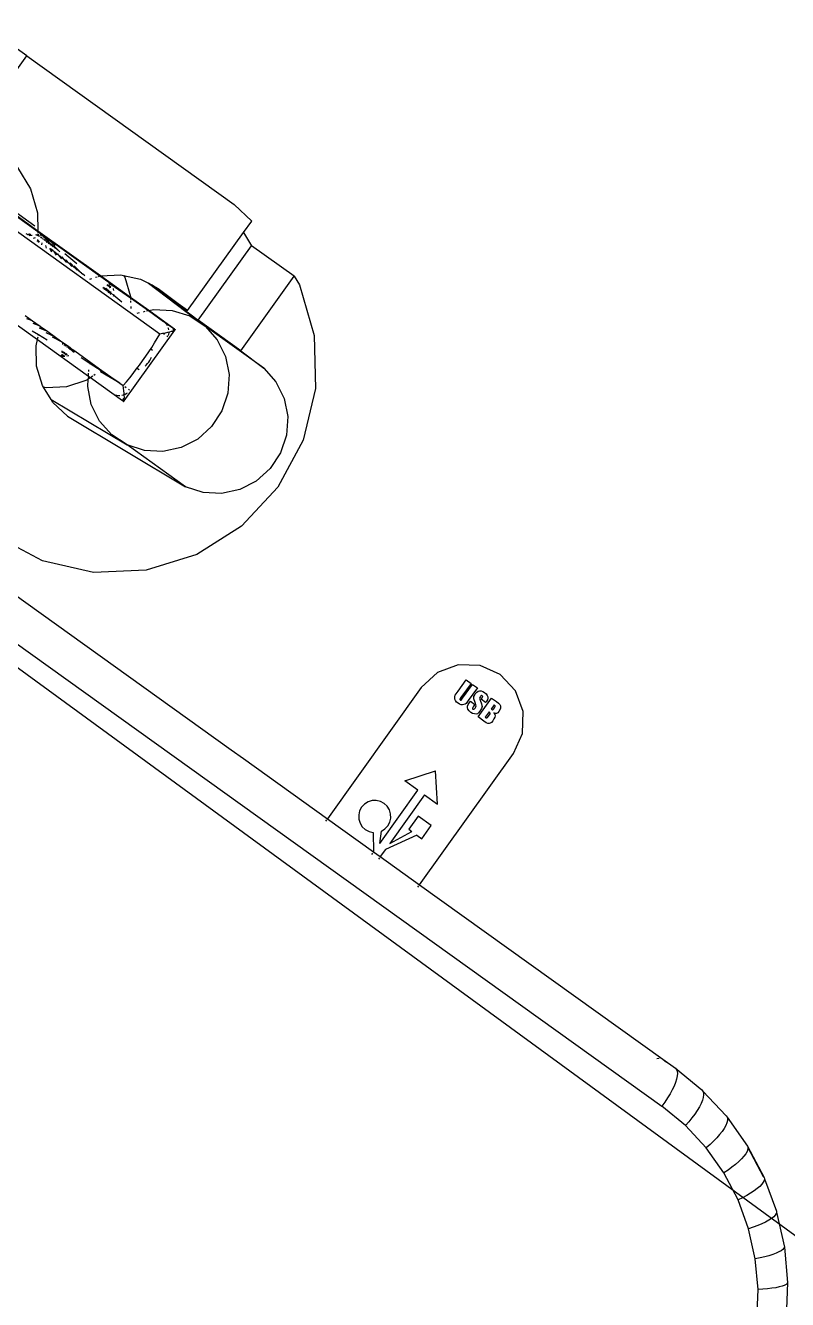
# Model space of a CAD drawing. Header units: metres. Extents: x 141303 to 146299, y 125960 to 127091.
# Drawn here: x 142377.8622 to 142378.0794, y 126613.8629 to 126614.2257 of the extents above; entities that cross this region are included whole.
import ezdxf

# ---------------------------------------------------------------- set-up
doc = ezdxf.new("R2010")
doc.units = ezdxf.units.M
doc.header["$MEASUREMENT"] = 0
doc.layers.add('Edges', color=7, linetype='Continuous')
doc.layers.add('projection lines', color=221, linetype='Continuous')
doc.layers.add('WALL NEW', color=7, linetype='Continuous', lineweight=25)

# ---------------------------------------------------------------- blocks, each defined once
blk = doc.blocks.new('ultrasound machine pl')
at = {"layer": 'Edges'}
for p, q in [((177.483, 86.681), (177.483, 56.562)), ((185.393, 75.011), (185.393, 75.864)), ((182.963, 70.59), (182.963, 75.708)), ((183.851, 75.011), (185.393, 75.011)), ((185.393, 75.011), (185.393, 70.839)), ((183.171, 73.195), (183.171, 74.375)), ((183.21, 74.402), (183.21, 73.283)), ((183.165, 74.371), (183.165, 73.191)), ((183.819, 74.07), (183.661, 73.696)), ((178.118, 73.693), (178.116, 65.687)), ((183.661, 73.696), (183.41, 73.375)), ((183.024, 73.334), (183.024, 73.308)), ((183.41, 73.375), (183.171, 73.195)), ((183.024, 73.308), (183.026, 73.303)), ((183.054, 73.228), (183.024, 73.264)), ((183.054, 73.167), (183.024, 73.188)), ((183.026, 73.303), (183.042, 73.275)), ((183.026, 73.303), (183.054, 73.277)), ((183.026, 73.303), (183.054, 73.283)), ((183.042, 73.275), (183.054, 73.271)), ((183.054, 73.277), (183.054, 73.271)), ((183.054, 73.271), (183.054, 73.256)), ((183.105, 73.193), (183.105, 73.182)), ((183.105, 73.189), (183.105, 73.182)), ((183.105, 73.182), (183.105, 73.178)), ((183.105, 73.178), (183.119, 73.164)), ((183.114, 73.152), (183.105, 73.163)), ((183.114, 73.152), (183.105, 73.146)), ((183.126, 73.115), (183.105, 73.13)), ((183.114, 73.152), (183.126, 73.162)), ((183.126, 73.136), (183.114, 73.152)), ((183.119, 73.164), (183.126, 73.162)), ((183.126, 73.146), (183.126, 73.162)), ((183.165, 73.191), (183.144, 73.175)), ((183.144, 73.132), (183.165, 73.109)), ((183.144, 73.132), (183.144, 73.125)), ((183.144, 73.125), (183.144, 73.114)), ((183.171, 73.195), (183.165, 73.191)), ((183.165, 73.191), (183.165, 73.109)), ((183.174, 71.936), (183.171, 73.195)), ((181.724, 73.039), (181.724, 72.167)), ((183.054, 73.117), (183.024, 73.104)), ((183.054, 73.101), (183.024, 73.104)), ((183.024, 73.081), (183.054, 73.082)), ((183.054, 73.03), (183.024, 73.015)), ((183.054, 72.956), (183.024, 72.921)), ((183.126, 73.092), (183.105, 73.094)), ((183.105, 73.084), (183.126, 73.085)), ((183.126, 73.067), (183.105, 73.056)), ((183.125, 73.04), (183.105, 73.016)), ((183.126, 73.01), (183.105, 72.974)), ((183.126, 72.986), (183.105, 72.931)), ((183.105, 72.974), (183.105, 72.969)), ((183.126, 72.957), (183.105, 72.886)), ((183.126, 72.928), (183.105, 72.841)), ((183.126, 73.014), (183.126, 73.01)), ((183.165, 73.087), (183.144, 73.114)), ((183.165, 73.087), (183.144, 73.102)), ((183.165, 73.087), (183.144, 73.09)), ((183.144, 73.086), (183.165, 73.087)), ((183.165, 73.087), (183.144, 73.015)), ((183.165, 73.087), (183.144, 73.031)), ((183.165, 73.087), (183.144, 73.045)), ((183.165, 73.087), (183.144, 73.062)), ((183.165, 73.087), (183.144, 73.076)), ((183.144, 72.829), (183.165, 73.087)), ((183.144, 73.015), (183.144, 72.951)), ((183.165, 73.109), (183.165, 73.087)), ((183.165, 73.087), (183.165, 71.942)), ((183.054, 72.878), (183.024, 72.823)), ((183.054, 72.868), (183.024, 72.811)), ((183.051, 72.791), (183.024, 72.722)), ((183.047, 72.693), (183.051, 72.791)), ((183.054, 72.715), (183.047, 72.693)), ((183.054, 72.797), (183.051, 72.791)), ((183.054, 72.797), (183.054, 72.848)), ((183.126, 72.898), (183.105, 72.796)), ((183.126, 72.869), (183.105, 72.75)), ((183.126, 72.84), (183.105, 72.705)), ((181.928, 72.412), (181.897, 72.506)), ((181.928, 72.561), (181.928, 72.412)), ((183.047, 72.693), (183.024, 72.618)), ((183.043, 72.587), (183.024, 72.512)), ((183.038, 72.471), (183.043, 72.587)), ((183.054, 72.546), (183.038, 72.471)), ((183.043, 72.587), (183.047, 72.693)), ((183.054, 72.631), (183.043, 72.587)), ((183.105, 72.365), (183.126, 72.619)), ((181.796, 72.197), (181.786, 72.318)), ((181.928, 72.26), (181.897, 72.377)), ((181.928, 72.412), (181.928, 72.26)), ((183.038, 72.471), (183.024, 72.406)), ((183.033, 72.346), (183.024, 72.299)), ((183.054, 72.379), (183.027, 72.212)), ((183.027, 72.212), (183.033, 72.346)), ((183.033, 72.346), (183.038, 72.471)), ((183.054, 72.462), (183.033, 72.346)), ((181.364, 71.927), (181.628, 72.128)), ((181.628, 72.128), (181.724, 72.167)), ((181.724, 72.167), (181.724, 71.142)), ((181.733, 72.171), (181.764, 72.184)), ((181.786, 72.193), (181.796, 72.197)), ((181.796, 72.197), (181.81, 72.203)), ((181.81, 72.033), (181.796, 72.197)), ((181.897, 72.238), (181.928, 72.251)), ((181.897, 72.238), (181.897, 72.248)), ((181.928, 72.107), (181.897, 72.238)), ((181.928, 71.954), (181.897, 72.118)), ((181.928, 72.26), (181.928, 72.251)), ((181.928, 72.251), (181.928, 72.107)), ((181.928, 72.107), (181.928, 71.954)), ((183.027, 72.212), (183.024, 72.194)), ((183.024, 72.145), (183.024, 72.194)), ((181.162, 71.666), (181.364, 71.927)), ((181.928, 71.803), (181.897, 71.99)), ((181.928, 71.954), (181.928, 71.803)), ((183.024, 72.047), (183.054, 72.026)), ((183.105, 71.987), (183.126, 71.971)), ((183.144, 71.958), (183.165, 71.942)), ((183.165, 71.942), (183.165, 71.764)), ((183.165, 71.942), (183.174, 71.936)), ((183.171, 71.331), (183.174, 71.936)), ((183.174, 71.936), (183.379, 71.677)), ((181.149, 71.635), (181.162, 71.666)), ((181.733, 71.708), (181.741, 71.686)), ((181.733, 71.682), (181.741, 71.686)), ((181.744, 71.68), (181.733, 71.678)), ((181.748, 71.671), (181.733, 71.674)), ((181.741, 71.686), (181.764, 71.701)), ((181.764, 71.695), (181.741, 71.686)), ((181.764, 71.689), (181.741, 71.686)), ((181.741, 71.686), (181.744, 71.68)), ((181.764, 71.683), (181.744, 71.68)), ((181.764, 71.678), (181.744, 71.68)), ((181.744, 71.68), (181.748, 71.671)), ((181.764, 71.673), (181.748, 71.671)), ((181.75, 71.667), (181.748, 71.671)), ((181.764, 71.668), (181.75, 71.667)), ((181.75, 71.667), (181.753, 71.662)), ((181.764, 71.665), (181.753, 71.662)), ((181.786, 71.714), (181.81, 71.73)), ((181.81, 71.716), (181.786, 71.705)), ((181.81, 71.703), (181.786, 71.696)), ((181.81, 71.691), (181.786, 71.687)), ((181.81, 71.679), (181.786, 71.679)), ((181.81, 71.668), (181.786, 71.671)), ((181.81, 71.659), (181.786, 71.664)), ((181.897, 71.784), (181.928, 71.803)), ((181.928, 71.771), (181.897, 71.757)), ((181.928, 71.74), (181.897, 71.731)), ((181.928, 71.711), (181.897, 71.705)), ((181.928, 71.683), (181.897, 71.682)), ((181.928, 71.803), (181.928, 71.771)), ((181.928, 71.771), (181.928, 71.74)), ((181.928, 71.74), (181.928, 71.711)), ((181.928, 71.711), (181.928, 71.683)), ((181.928, 71.683), (181.928, 71.657)), ((183.054, 71.776), (183.024, 71.784)), ((183.054, 71.758), (183.024, 71.762)), ((183.054, 71.741), (183.024, 71.741)), ((183.054, 71.725), (183.024, 71.72)), ((183.05, 71.708), (183.024, 71.701)), ((183.054, 71.695), (183.024, 71.683)), ((183.048, 71.679), (183.024, 71.667)), ((183.047, 71.667), (183.024, 71.653)), ((183.046, 71.656), (183.047, 71.667)), ((183.047, 71.667), (183.048, 71.679)), ((183.054, 71.671), (183.047, 71.667)), ((183.054, 71.682), (183.048, 71.679)), ((183.05, 71.708), (183.054, 71.725)), ((183.054, 71.709), (183.05, 71.708)), ((183.054, 71.695), (183.05, 71.708)), ((183.054, 71.741), (183.054, 71.747)), ((183.054, 71.725), (183.054, 71.741)), ((183.054, 71.682), (183.054, 71.695)), ((183.126, 71.754), (183.105, 71.76)), ((183.126, 71.748), (183.105, 71.751)), ((183.126, 71.742), (183.105, 71.742)), ((183.126, 71.736), (183.105, 71.733)), ((183.126, 71.731), (183.105, 71.724)), ((183.126, 71.726), (183.105, 71.717)), ((183.126, 71.721), (183.105, 71.71)), ((183.126, 71.717), (183.105, 71.704)), ((183.126, 71.714), (183.105, 71.704)), ((183.126, 71.712), (183.105, 71.695)), ((183.126, 71.709), (183.105, 71.695)), ((183.105, 71.704), (183.105, 71.699)), ((183.105, 71.695), (183.105, 71.691)), ((183.164, 71.741), (183.144, 71.749)), ((183.164, 71.741), (183.144, 71.745)), ((183.164, 71.741), (183.144, 71.742)), ((183.164, 71.741), (183.144, 71.724)), ((183.164, 71.741), (183.144, 71.739)), ((183.164, 71.741), (183.144, 71.736)), ((183.164, 71.741), (183.144, 71.733)), ((183.164, 71.741), (183.144, 71.727)), ((183.145, 71.674), (183.154, 71.696)), ((183.154, 71.696), (183.16, 71.718)), ((183.16, 71.718), (183.164, 71.741)), ((183.16, 71.718), (183.165, 71.327)), ((183.164, 71.741), (183.165, 71.764)), ((183.379, 71.677), (183.398, 71.632)), ((181.058, 71.418), (181.149, 71.635)), ((181.168, 71.591), (181.149, 71.635)), ((181.373, 71.332), (181.168, 71.591)), ((181.753, 71.662), (181.764, 71.645)), ((181.764, 71.661), (181.753, 71.662)), ((181.764, 71.656), (181.753, 71.662)), ((181.81, 71.65), (181.786, 71.658)), ((181.81, 71.643), (181.786, 71.653)), ((181.81, 71.638), (181.786, 71.649)), ((181.81, 71.632), (181.786, 71.645)), ((181.786, 71.62), (181.805, 71.603)), ((181.805, 71.603), (181.81, 71.599)), ((181.928, 71.657), (181.897, 71.66)), ((181.928, 71.633), (181.897, 71.64)), ((181.928, 71.613), (181.897, 71.623)), ((181.928, 71.597), (181.897, 71.609)), ((181.928, 71.584), (181.897, 71.598)), ((181.928, 71.574), (181.897, 71.59)), ((181.928, 71.568), (181.897, 71.585)), ((181.897, 71.563), (181.903, 71.562)), ((181.903, 71.562), (181.928, 71.561)), ((181.928, 71.657), (181.928, 71.633)), ((181.928, 71.633), (181.928, 71.613)), ((181.928, 71.613), (181.928, 71.597)), ((181.928, 71.597), (181.928, 71.584)), ((181.928, 71.584), (181.928, 71.574)), ((181.928, 71.574), (181.928, 71.568)), ((181.928, 71.568), (181.928, 71.561)), ((181.928, 71.561), (181.928, 71.24)), ((183.046, 71.656), (183.024, 71.641)), ((183.045, 71.642), (183.024, 71.632)), ((183.045, 71.639), (183.024, 71.626)), ((183.024, 71.626), (183.024, 71.621)), ((183.024, 71.398), (183.039, 71.572)), ((183.026, 71.567), (183.039, 71.572)), ((183.039, 71.572), (183.045, 71.639)), ((183.039, 71.572), (183.048, 71.576)), ((183.045, 71.648), (183.046, 71.656)), ((183.054, 71.65), (183.045, 71.648)), ((183.045, 71.648), (183.045, 71.642)), ((183.054, 71.646), (183.045, 71.642)), ((183.045, 71.642), (183.045, 71.639)), ((183.054, 71.662), (183.046, 71.656)), ((183.048, 71.576), (183.054, 71.579)), ((183.054, 71.655), (183.054, 71.65)), ((183.105, 71.618), (183.12, 71.634)), ((183.12, 71.634), (183.126, 71.643)), ((183.385, 71.602), (183.183, 71.341)), ((183.398, 71.632), (183.385, 71.602)), ((183.398, 71.632), (183.508, 71.375)), ((180.993, 71.037), (181.035, 71.363)), ((181.035, 71.363), (181.058, 71.418)), ((181.058, 71.418), (181.176, 69.973)), ((181.639, 71.134), (181.373, 71.332)), ((181.904, 71.233), (181.897, 71.41)), ((183.126, 71.298), (183.105, 71.281)), ((183.165, 71.327), (183.144, 71.311)), ((183.171, 71.331), (183.165, 71.327)), ((183.165, 71.327), (183.165, 70.968)), ((183.183, 71.341), (183.171, 71.331)), ((183.171, 70.963), (183.171, 71.331)), ((183.508, 71.375), (183.529, 71.226)), ((181.373, 70.832), (181.581, 71.053)), ((181.581, 71.053), (181.683, 71.116)), ((181.683, 71.116), (181.639, 71.134)), ((181.724, 71.142), (181.683, 71.116)), ((181.724, 71.099), (181.683, 71.116)), ((181.724, 71.142), (181.724, 71.099)), ((181.724, 71.099), (181.724, 70.454)), ((181.733, 71.148), (181.764, 71.167)), ((181.764, 71.083), (181.733, 71.096)), ((181.786, 71.18), (181.81, 71.195)), ((181.81, 71.065), (181.786, 71.075)), ((181.897, 71.231), (181.904, 71.233)), ((181.904, 71.233), (181.928, 71.24)), ((181.913, 71.024), (181.904, 71.233)), ((181.928, 71.24), (181.928, 71.018)), ((183.054, 71.242), (183.024, 71.22)), ((183.024, 71.095), (183.054, 71.069)), ((183.529, 71.226), (183.501, 70.066)), ((183.539, 71.156), (183.512, 70.212)), ((183.539, 71.156), (183.529, 71.226)), ((183.539, 70.445), (183.539, 71.156)), ((183.539, 71.156), (183.553, 71.05)), ((183.553, 71.05), (183.539, 70.445)), ((178.829, 69.991), (178.715, 70.839)), ((180.993, 71.037), (181.176, 68.793)), ((181.231, 70.566), (181.373, 70.832)), ((181.913, 71.024), (181.897, 71.03)), ((181.928, 70.658), (181.897, 71.022)), ((181.928, 71.018), (181.913, 71.024)), ((181.928, 70.658), (181.913, 71.024)), ((181.928, 71.018), (181.928, 70.658)), ((183.105, 71.022), (183.126, 71.003)), ((183.144, 70.987), (183.165, 70.968)), ((183.165, 70.968), (183.171, 70.963)), ((183.165, 70.968), (183.165, 70.66)), ((183.17, 70.443), (183.171, 70.963)), ((183.171, 70.963), (183.233, 70.906)), ((183.233, 70.906), (183.397, 70.652)), ((185.393, 70.839), (185.34, 70.445)), ((181.928, 70.658), (181.928, 70.59)), ((183.16, 70.614), (183.164, 70.637)), ((183.164, 70.637), (183.165, 70.66)), ((183.397, 70.652), (183.488, 70.366)), ((181.164, 70.273), (181.231, 70.566)), ((181.724, 70.454), (181.72, 70.443)), ((181.72, 70.443), (181.72, 70.434)), ((181.72, 70.434), (181.724, 70.43)), ((181.724, 70.43), (181.733, 70.432)), ((181.733, 70.604), (181.741, 70.582)), ((181.733, 70.456), (181.764, 70.456)), ((181.733, 70.432), (181.747, 70.437)), ((181.733, 70.432), (183.157, 70.432)), ((181.741, 70.582), (181.753, 70.558)), ((181.747, 70.437), (181.764, 70.448)), ((181.753, 70.558), (181.764, 70.541)), ((181.764, 70.448), (181.786, 70.463)), ((181.786, 70.515), (181.805, 70.498)), ((181.786, 70.463), (181.81, 70.482)), ((181.805, 70.498), (181.81, 70.495)), ((181.81, 70.482), (181.837, 70.505)), ((181.829, 70.482), (181.852, 70.471)), ((181.837, 70.505), (181.866, 70.531)), ((181.852, 70.471), (181.876, 70.463)), ((181.866, 70.531), (181.897, 70.56)), ((181.897, 70.56), (181.928, 70.59)), ((181.928, 70.59), (182.011, 70.583)), ((181.93, 70.56), (181.93, 70.531)), ((181.93, 70.482), (181.93, 70.463)), ((182.011, 70.583), (182.096, 70.577)), ((182.096, 70.577), (182.183, 70.573)), ((182.183, 70.573), (182.27, 70.569)), ((182.27, 70.569), (182.357, 70.567)), ((182.294, 70.56), (182.294, 70.531)), ((182.357, 70.567), (182.445, 70.567)), ((182.394, 70.482), (182.419, 70.477)), ((182.419, 70.477), (182.452, 70.474)), ((182.445, 70.567), (182.533, 70.567)), ((182.452, 70.474), (182.485, 70.472)), ((182.485, 70.472), (182.518, 70.474)), ((182.518, 70.474), (182.551, 70.477)), ((182.533, 70.567), (182.621, 70.569)), ((182.551, 70.477), (182.576, 70.482)), ((182.621, 70.569), (182.708, 70.573)), ((182.676, 70.531), (182.676, 70.56)), ((182.708, 70.573), (182.794, 70.577)), ((182.794, 70.577), (182.879, 70.583)), ((182.879, 70.583), (182.963, 70.59)), ((182.994, 70.56), (182.963, 70.59)), ((183.004, 70.55), (182.994, 70.56)), ((183.004, 70.55), (183.004, 70.531)), ((183.024, 70.531), (183.004, 70.55)), ((183.004, 70.482), (183.004, 70.463)), ((183.054, 70.505), (183.024, 70.531)), ((183.028, 70.463), (183.048, 70.472)), ((183.048, 70.472), (183.067, 70.482)), ((183.081, 70.482), (183.054, 70.505)), ((183.105, 70.463), (183.081, 70.482)), ((183.105, 70.513), (183.12, 70.53)), ((183.115, 70.456), (183.105, 70.463)), ((183.115, 70.456), (183.126, 70.456)), ((183.126, 70.448), (183.115, 70.456)), ((183.12, 70.53), (183.126, 70.539)), ((183.144, 70.437), (183.126, 70.448)), ((183.144, 70.456), (183.165, 70.456)), ((183.157, 70.432), (183.144, 70.437)), ((183.145, 70.57), (183.154, 70.591)), ((183.154, 70.591), (183.16, 70.614)), ((183.166, 70.43), (183.157, 70.432)), ((183.165, 70.456), (183.16, 70.614)), ((183.165, 70.456), (183.17, 70.443)), ((183.171, 70.434), (183.166, 70.43)), ((183.17, 70.443), (183.171, 70.434)), ((183.539, 70.445), (185.11, 70.445)), ((185.11, 70.445), (185.012, 70.212)), ((185.11, 70.445), (185.34, 70.445)), ((181.176, 69.973), (181.164, 70.273)), ((183.488, 70.366), (183.501, 70.066)), ((183.512, 69.358), (183.512, 70.212)), ((183.512, 70.212), (185.012, 70.212)), ((185.012, 69.358), (185.012, 70.212)), ((183.501, 70.066), (183.433, 69.773)), ((183.501, 68.886), (183.501, 70.066)), ((179.162, 69.202), (178.829, 69.991)), ((181.176, 68.793), (181.176, 69.973)), ((181.267, 69.686), (181.176, 69.973)), ((181.431, 69.432), (181.267, 69.686)), ((183.433, 69.773), (183.291, 69.507)), ((181.656, 69.229), (181.431, 69.432)), ((183.291, 69.507), (183.084, 69.286)), ((179.693, 68.524), (179.162, 69.202)), ((181.928, 69.089), (181.656, 69.229)), ((183.084, 69.286), (182.825, 69.125)), ((183.512, 69.358), (183.501, 68.886)), ((183.512, 69.358), (185.012, 69.358)), ((184.946, 69.202), (184.415, 68.524)), ((185.012, 69.358), (184.946, 69.202)), ((182.226, 69.024), (181.928, 69.089)), ((182.532, 69.036), (182.226, 69.024)), ((182.825, 69.125), (182.532, 69.036)), ((181.267, 68.506), (181.176, 68.793)), ((183.501, 68.886), (183.433, 68.593)), ((183.433, 68.593), (183.291, 68.327)), ((180.384, 68.003), (179.693, 68.524)), ((181.431, 68.253), (181.267, 68.506)), ((184.415, 68.524), (183.723, 68.003)), ((181.656, 68.049), (181.431, 68.253)), ((183.291, 68.327), (183.084, 68.106)), ((181.19, 67.676), (180.384, 68.003)), ((181.928, 67.91), (181.656, 68.049)), ((182.825, 67.945), (182.532, 67.856)), ((183.084, 68.106), (182.825, 67.945)), ((183.723, 68.003), (182.918, 67.676)), ((182.226, 67.844), (181.928, 67.91)), ((182.532, 67.856), (182.226, 67.844)), ((182.054, 67.565), (181.19, 67.676)), ((182.918, 67.676), (182.054, 67.565)), ((178.116, 65.687), (178.118, 65.436)), ((178.118, 65.436), (178.116, 63.749)), ((178.094, 63.749), (178.067, 63.749)), ((178.116, 63.749), (178.111, 63.749)), ((180.754, 63.749), (178.116, 63.749)), ((178.116, 63.749), (178.118, 62.821)), ((181.109, 63.678), (180.754, 63.749)), ((181.409, 63.477), (181.109, 63.678)), ((178.465, 63.368), (178.411, 63.326)), ((178.529, 63.395), (178.465, 63.368)), ((178.597, 63.404), (178.529, 63.395)), ((178.665, 63.395), (178.597, 63.404)), ((178.729, 63.368), (178.665, 63.395)), ((178.783, 63.326), (178.729, 63.368)), ((181.61, 63.177), (181.409, 63.477)), ((178.342, 63.208), (178.333, 63.14)), ((178.333, 63.14), (178.342, 63.072)), ((178.369, 63.272), (178.342, 63.208)), ((178.411, 63.326), (178.369, 63.272)), ((178.825, 63.272), (178.783, 63.326)), ((178.852, 63.208), (178.825, 63.272)), ((178.861, 63.14), (178.852, 63.208)), ((178.852, 63.072), (178.861, 63.14)), ((180.897, 63.108), (180.899, 63.14)), ((180.899, 63.14), (180.908, 63.169)), ((180.908, 63.169), (180.921, 63.191)), ((180.921, 63.191), (180.937, 63.207)), ((180.937, 63.207), (180.956, 63.218)), ((180.956, 63.218), (180.975, 63.223)), ((180.968, 63.124), (180.963, 63.12)), ((180.999, 63.126), (180.968, 63.124)), ((180.975, 63.223), (181.06, 63.225)), ((181.284, 63.126), (180.999, 63.126)), ((181.06, 63.225), (181.284, 63.225)), ((181.284, 63.225), (181.284, 63.126)), ((181.681, 62.822), (181.61, 63.177)), ((178.369, 63.008), (178.118, 62.821)), ((178.342, 63.072), (178.369, 63.008)), ((178.729, 62.912), (178.783, 62.954)), ((178.783, 62.954), (178.825, 63.008)), ((178.825, 63.008), (178.852, 63.072)), ((179.358, 63.08), (179.782, 62.766)), ((179.358, 62.817), (179.358, 63.08)), ((180.899, 63.08), (180.897, 63.108)), ((180.906, 63.055), (180.899, 63.08)), ((180.9, 62.89), (180.912, 62.921)), ((180.918, 63.035), (180.906, 63.055)), ((180.912, 62.921), (180.929, 62.944)), ((180.934, 63.019), (180.918, 63.035)), ((180.929, 62.944), (180.95, 62.957)), ((180.952, 63.008), (180.934, 63.019)), ((180.95, 62.957), (180.978, 62.964)), ((180.97, 63.002), (180.952, 63.008)), ((180.963, 63.12), (180.961, 63.113)), ((180.961, 63.113), (180.963, 63.105)), ((180.963, 63.105), (180.968, 63.101)), ((180.968, 63.101), (181.004, 63.098)), ((181.03, 62.999), (180.97, 63.002)), ((180.978, 62.964), (181.016, 62.966)), ((181.004, 63.098), (181.284, 63.098)), ((181.016, 62.966), (181.041, 62.966)), ((181.284, 62.999), (181.03, 62.999)), ((181.041, 62.966), (181.041, 62.874)), ((181.07, 62.893), (181.105, 62.942)), ((181.105, 62.942), (181.118, 62.952)), ((181.118, 62.952), (181.136, 62.961)), ((181.136, 62.961), (181.158, 62.967)), ((181.158, 62.967), (181.185, 62.969)), ((181.185, 62.969), (181.223, 62.966)), ((181.223, 62.966), (181.249, 62.958)), ((181.249, 62.958), (181.267, 62.943)), ((181.267, 62.943), (181.281, 62.922)), ((181.281, 62.922), (181.289, 62.895)), ((181.284, 63.098), (181.284, 62.999)), ((178.067, 62.817), (178.094, 62.817)), ((178.118, 62.821), (178.112, 62.817)), ((178.118, 62.821), (178.118, 62.685)), ((178.286, 62.817), (178.465, 62.912)), ((178.286, 62.817), (179.358, 62.817)), ((178.465, 62.912), (178.529, 62.886)), ((178.529, 62.886), (178.597, 62.877)), ((178.597, 62.877), (178.665, 62.886)), ((178.665, 62.886), (178.729, 62.912)), ((179.358, 62.422), (179.782, 62.766)), ((180.897, 62.853), (180.9, 62.89)), ((180.9, 62.819), (180.897, 62.853)), ((180.91, 62.79), (180.9, 62.819)), ((180.905, 62.598), (180.905, 62.713)), ((180.905, 62.713), (181.284, 62.713)), ((180.924, 62.767), (180.91, 62.79)), ((180.942, 62.753), (180.924, 62.767)), ((180.966, 62.746), (180.942, 62.753)), ((180.962, 62.865), (180.961, 62.857)), ((180.961, 62.857), (180.963, 62.848)), ((180.967, 62.871), (180.962, 62.865)), ((180.963, 62.848), (180.969, 62.842)), ((181.002, 62.744), (180.966, 62.746)), ((180.977, 62.873), (180.967, 62.871)), ((180.969, 62.842), (180.978, 62.839)), ((180.994, 62.874), (180.977, 62.873)), ((180.978, 62.839), (180.992, 62.837)), ((180.992, 62.837), (181.019, 62.84)), ((181.041, 62.874), (180.994, 62.874)), ((181.05, 62.748), (181.002, 62.744)), ((181.019, 62.84), (181.035, 62.847)), ((181.035, 62.847), (181.07, 62.893)), ((181.068, 62.753), (181.05, 62.748)), ((181.083, 62.761), (181.068, 62.753)), ((181.096, 62.772), (181.083, 62.761)), ((181.111, 62.79), (181.096, 62.772)), ((181.147, 62.844), (181.111, 62.79)), ((181.159, 62.862), (181.147, 62.844)), ((181.17, 62.872), (181.159, 62.862)), ((181.169, 62.752), (181.169, 62.843)), ((181.169, 62.843), (181.197, 62.843)), ((181.184, 62.752), (181.169, 62.752)), ((181.182, 62.876), (181.17, 62.872)), ((181.199, 62.877), (181.182, 62.876)), ((181.223, 62.754), (181.184, 62.752)), ((181.197, 62.843), (181.223, 62.847)), ((181.211, 62.876), (181.199, 62.877)), ((181.221, 62.872), (181.211, 62.876)), ((181.226, 62.867), (181.221, 62.872)), ((181.223, 62.847), (181.227, 62.852)), ((181.248, 62.761), (181.223, 62.754)), ((181.228, 62.859), (181.226, 62.867)), ((181.227, 62.852), (181.228, 62.859)), ((181.266, 62.774), (181.248, 62.761)), ((181.28, 62.796), (181.266, 62.774)), ((181.289, 62.826), (181.28, 62.796)), ((181.284, 62.713), (181.284, 62.614)), ((181.289, 62.895), (181.292, 62.862)), ((181.292, 62.862), (181.289, 62.826)), ((181.61, 62.467), (181.681, 62.822)), ((178.094, 62.685), (178.067, 62.685)), ((178.118, 62.685), (178.111, 62.685)), ((178.118, 62.685), (178.116, 61.895)), ((178.262, 62.685), (178.118, 62.685)), ((178.752, 62.402), (178.262, 62.685)), ((179.358, 62.685), (178.383, 62.685)), ((178.383, 62.685), (178.752, 62.505)), ((178.752, 62.564), (178.752, 62.505)), ((179.015, 62.564), (178.752, 62.564)), ((179.015, 62.3), (179.015, 62.564)), ((179.358, 62.685), (179.358, 62.422)), ((180.906, 62.549), (180.905, 62.598)), ((180.911, 62.52), (180.906, 62.549)), ((180.921, 62.503), (180.911, 62.52)), ((180.937, 62.492), (180.921, 62.503)), ((181.076, 62.614), (180.969, 62.614)), ((180.969, 62.614), (180.971, 62.597)), ((180.971, 62.597), (180.976, 62.587)), ((180.976, 62.587), (180.986, 62.583)), ((180.986, 62.583), (181.005, 62.582)), ((181.005, 62.582), (181.04, 62.582)), ((181.04, 62.582), (181.06, 62.583)), ((181.06, 62.583), (181.07, 62.587)), ((181.07, 62.587), (181.074, 62.596)), ((181.074, 62.596), (181.076, 62.614)), ((181.099, 62.513), (181.084, 62.495)), ((181.11, 62.541), (181.099, 62.513)), ((181.118, 62.516), (181.11, 62.541)), ((181.13, 62.5), (181.118, 62.516)), ((181.148, 62.492), (181.13, 62.5)), ((181.219, 62.614), (181.135, 62.614)), ((181.135, 62.614), (181.135, 62.604)), ((181.135, 62.604), (181.137, 62.592)), ((181.137, 62.592), (181.142, 62.586)), ((181.142, 62.586), (181.156, 62.583)), ((181.156, 62.583), (181.183, 62.582)), ((181.183, 62.582), (181.208, 62.585)), ((181.208, 62.585), (181.217, 62.593)), ((181.217, 62.593), (181.219, 62.614)), ((181.235, 62.498), (181.219, 62.494)), ((181.248, 62.505), (181.235, 62.498)), ((181.266, 62.522), (181.248, 62.505)), ((181.277, 62.543), (181.266, 62.522)), ((181.282, 62.573), (181.277, 62.543)), ((181.284, 62.614), (181.282, 62.573)), ((178.752, 62.402), (178.752, 62.3)), ((178.752, 62.3), (179.015, 62.3)), ((180.96, 62.485), (180.937, 62.492)), ((180.994, 62.483), (180.96, 62.485)), ((181.029, 62.483), (180.994, 62.483)), ((181.061, 62.486), (181.029, 62.483)), ((181.084, 62.495), (181.061, 62.486)), ((181.176, 62.49), (181.148, 62.492)), ((181.219, 62.494), (181.176, 62.49)), ((181.409, 62.166), (181.61, 62.467)), ((181.109, 61.965), (181.409, 62.166)), ((178.067, 61.895), (178.094, 61.895)), ((178.111, 61.895), (178.116, 61.895)), ((178.116, 61.895), (178.116, 56.994)), ((178.116, 61.895), (180.754, 61.895)), ((180.754, 61.895), (181.109, 61.965)), ((178.067, 57.082), (178.089, 57.06)), ((178.089, 57.06), (178.094, 57.053)), ((178.111, 57.019), (178.116, 56.994)), ((178.116, 56.994), (178.111, 56.919)), ((178.116, 56.994), (178.118, 56.744)), ((178.067, 56.668), (178.03, 56.645)), ((178.094, 56.692), (178.067, 56.668)), ((178.118, 56.744), (178.081, 56.185)), ((178.111, 56.717), (178.094, 56.692)), ((178.118, 56.744), (178.111, 56.717)), ((177.45, 56.065), (177.483, 56.562)), ((177.565, 56.561), (177.483, 56.562)), ((177.646, 56.564), (177.565, 56.561)), ((177.724, 56.57), (177.646, 56.564)), ((177.798, 56.579), (177.724, 56.57)), ((177.866, 56.592), (177.798, 56.579)), ((177.929, 56.607), (177.866, 56.592)), ((177.983, 56.625), (177.929, 56.607)), ((178.03, 56.645), (177.983, 56.625)), ((177.351, 55.576), (177.45, 56.065)), ((177.532, 56.056), (177.45, 56.065)), ((177.612, 56.051), (177.532, 56.056)), ((177.689, 56.049), (177.612, 56.051)), ((177.763, 56.051), (177.689, 56.049)), ((177.831, 56.057), (177.763, 56.051)), ((177.892, 56.067), (177.831, 56.057)), ((177.947, 56.079), (177.892, 56.067)), ((177.993, 56.095), (177.947, 56.079)), ((178.074, 56.159), (177.965, 55.616)), ((178.03, 56.114), (177.993, 56.095)), ((178.057, 56.136), (178.03, 56.114)), ((178.074, 56.159), (178.057, 56.136)), ((178.081, 56.185), (178.074, 56.159)), ((177.188, 55.103), (177.351, 55.576)), ((177.43, 55.556), (177.351, 55.576)), ((177.508, 55.541), (177.43, 55.556)), ((177.584, 55.53), (177.508, 55.541)), ((177.655, 55.523), (177.584, 55.53)), ((177.722, 55.52), (177.655, 55.523)), ((177.782, 55.521), (177.722, 55.52)), ((177.959, 55.591), (177.769, 55.043)), ((177.835, 55.527), (177.782, 55.521)), ((177.88, 55.537), (177.835, 55.527)), ((177.916, 55.552), (177.88, 55.537)), ((177.942, 55.57), (177.916, 55.552)), ((177.959, 55.591), (177.942, 55.57)), ((177.965, 55.616), (177.959, 55.591)), ((176.963, 54.656), (177.188, 55.103)), ((177.263, 55.074), (177.188, 55.103)), ((177.338, 55.049), (177.263, 55.074)), ((177.41, 55.028), (177.338, 55.049)), ((177.479, 55.012), (177.41, 55.028)), ((177.542, 55.001), (177.479, 55.012)), ((177.769, 55.043), (177.507, 54.523)), ((177.753, 55.023), (177.513, 54.546)), ((177.6, 54.995), (177.542, 55.001)), ((177.693, 54.999), (177.65, 54.994)), ((177.728, 55.008), (177.693, 54.999)), ((177.753, 55.023), (177.728, 55.008)), ((177.769, 55.043), (177.753, 55.023)), ((177.65, 54.994), (177.6, 54.995)), ((176.68, 54.241), (176.963, 54.656)), ((177.034, 54.618), (176.963, 54.656)), ((177.104, 54.583), (177.034, 54.618)), ((177.171, 54.553), (177.104, 54.583)), ((177.235, 54.529), (177.171, 54.553)), ((177.493, 54.505), (177.179, 54.041)), ((177.295, 54.51), (177.235, 54.529)), ((177.349, 54.496), (177.295, 54.51)), ((177.396, 54.489), (177.349, 54.496)), ((177.437, 54.488), (177.396, 54.489)), ((177.469, 54.494), (177.437, 54.488)), ((177.493, 54.505), (177.469, 54.494)), ((177.507, 54.523), (177.493, 54.505)), ((177.513, 54.546), (177.507, 54.523)), ((176.345, 53.867), (176.68, 54.241)), ((176.745, 54.194), (176.68, 54.241)), ((176.809, 54.151), (176.745, 54.194)), ((177.166, 54.026), (176.777, 53.592)), ((176.871, 54.113), (176.809, 54.151)), ((176.93, 54.08), (176.871, 54.113)), ((176.985, 54.054), (176.93, 54.08)), ((177.034, 54.034), (176.985, 54.054)), ((177.077, 54.021), (177.034, 54.034)), ((177.114, 54.015), (177.077, 54.021)), ((177.144, 54.017), (177.114, 54.015)), ((177.166, 54.026), (177.144, 54.017)), ((177.179, 54.041), (177.166, 54.026)), ((175.962, 53.538), (176.345, 53.867)), ((176.403, 53.811), (176.345, 53.867)), ((176.46, 53.76), (176.403, 53.811)), ((176.515, 53.715), (176.46, 53.76)), ((176.777, 53.592), (176.335, 53.211)), ((176.568, 53.675), (176.515, 53.715)), ((176.616, 53.642), (176.568, 53.675)), ((176.66, 53.616), (176.616, 53.642)), ((176.699, 53.598), (176.66, 53.616)), ((176.732, 53.588), (176.699, 53.598)), ((176.758, 53.586), (176.732, 53.588)), ((176.777, 53.592), (176.758, 53.586)), ((175.54, 53.261), (175.962, 53.538)), ((176.012, 53.476), (175.962, 53.538)), ((176.062, 53.418), (176.012, 53.476)), ((176.109, 53.366), (176.062, 53.418)), ((176.154, 53.32), (176.109, 53.366)), ((176.335, 53.211), (175.846, 52.89)), ((176.196, 53.281), (176.154, 53.32)), ((176.234, 53.25), (176.196, 53.281)), ((176.267, 53.227), (176.234, 53.25)), ((176.296, 53.213), (176.267, 53.227)), ((176.318, 53.207), (176.296, 53.213)), ((176.335, 53.211), (176.318, 53.207))]:
    blk.add_line(p, q, dxfattribs=at)

msp = doc.modelspace()

# ---------------------------------------------------------------- linework, layer by layer
at = {"layer": 'projection lines'}
msp.add_xline((142322.03608, 126654.78442), (0.8077548499, -0.5895185345), dxfattribs=at)

# ---------------------------------------------------------------- block references
at = {"layer": 'WALL NEW', "xscale": 0.01741392623643738, "yscale": 0.01741392623643738, "zscale": 0.01741392623643738, "rotation": 54.38654421764577}
msp.add_blockref('ultrasound machine pl', (142377.04458, 126610.83178), dxfattribs=at)

doc.saveas('drawing.dxf')
